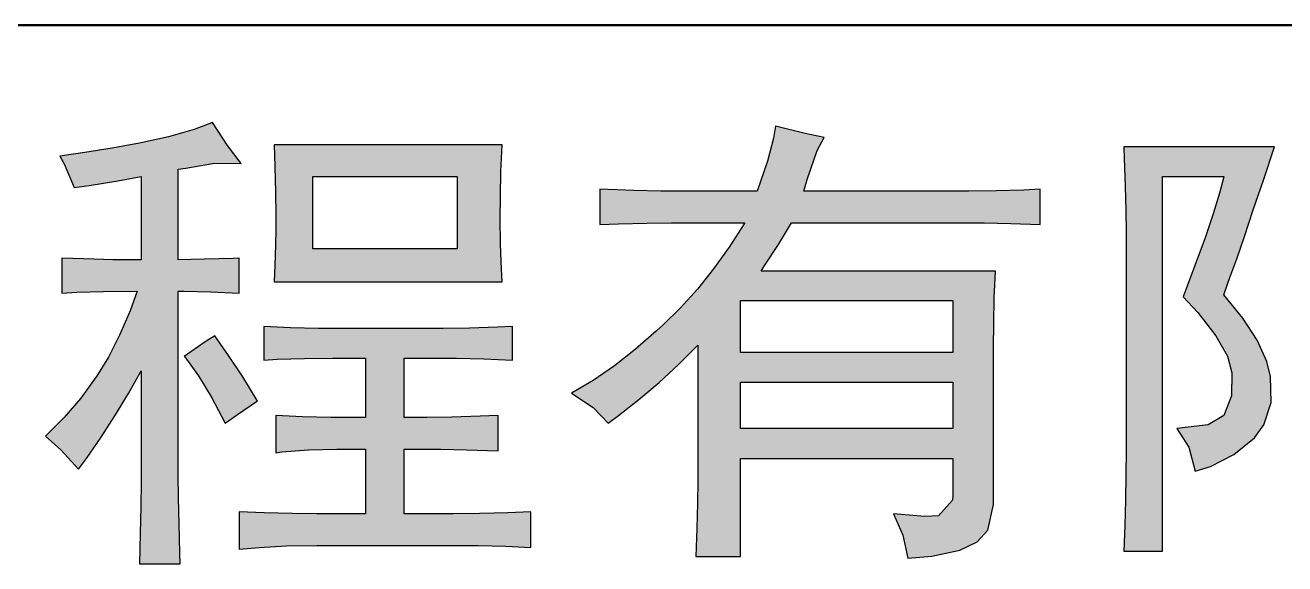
# Model space of a CAD drawing. Extents: x 0 to 420, y 0 to 297.
# Drawn here: x 374.8 to 389.76, y 40.6 to 47 of the extents above; entities that cross this region are included whole.
import ezdxf

# ---------------------------------------------------------------- set-up
doc = ezdxf.new("R2010")
doc.units = 0

msp = doc.modelspace()

# ---------------------------------------------------------------- linework, layer by layer
at = {"color": 7, "lineweight": 50}
msp.add_line((415, 47), (235, 47), dxfattribs=at)
at = {"color": 154, "lineweight": 25, "ltscale": 0.005798}
msp.add_line((377.026, 45.843), (376.808, 45.762), dxfattribs=at)
at = {"color": 154, "lineweight": 25, "ltscale": 0.008123}
msp.add_line((377.203, 45.571), (377.026, 45.843), dxfattribs=at)
at = {"color": 154, "lineweight": 25, "ltscale": 0.003543}
msp.add_line((383.711, 45.799), (383.689, 45.659), dxfattribs=at)
at = {"color": 154, "lineweight": 25, "ltscale": 0.009091}
msp.add_line((384.065, 45.714), (383.711, 45.799), dxfattribs=at)
at = {"color": 154, "lineweight": 25, "ltscale": 0.00885}
msp.add_line((376.503, 45.674), (376.156, 45.6), dxfattribs=at)
at = {"color": 154, "lineweight": 25, "ltscale": 0.007957}
msp.add_line((376.808, 45.762), (376.503, 45.674), dxfattribs=at)
at = {"color": 154, "lineweight": 25, "ltscale": 0.007148}
msp.add_line((383.689, 45.659), (383.616, 45.383), dxfattribs=at)
at = {"color": 154, "lineweight": 25, "ltscale": 0.005833}
msp.add_line((384.293, 45.666), (384.065, 45.714), dxfattribs=at)
at = {"color": 154, "lineweight": 25, "ltscale": 0.00441}
msp.add_line((384.209, 45.512), (384.293, 45.666), dxfattribs=at)
at = {"color": 154, "lineweight": 25, "ltscale": 0.008206}
msp.add_line((375.832, 45.538), (375.508, 45.486), dxfattribs=at)
at = {"color": 154, "lineweight": 25, "ltscale": 0.008254}
msp.add_line((376.156, 45.6), (375.832, 45.538), dxfattribs=at)
at = {"color": 154, "lineweight": 25, "ltscale": 0.006704}
msp.add_line((377.365, 45.357), (377.203, 45.571), dxfattribs=at)
at = {"color": 154, "lineweight": 25, "ltscale": 0.067778}
for p, q in [((380.466, 45.578), (377.755, 45.578)), ((377.755, 43.95), (380.466, 43.95))]:
    msp.add_line(p, q, dxfattribs=at)
at = {"color": 154, "lineweight": 25, "ltscale": 0.006452}
msp.add_line((377.755, 45.578), (377.766, 45.32), dxfattribs=at)
at = {"color": 154, "lineweight": 25, "ltscale": 0.007928}
for p, q in [((380.451, 45.261), (380.466, 45.578)), ((378.094, 42.348), (377.777, 42.362))]:
    msp.add_line(p, q, dxfattribs=at)
at = {"color": 154, "lineweight": 25, "ltscale": 0.009144}
msp.add_line((384.091, 45.166), (384.209, 45.512), dxfattribs=at)
at = {"color": 154, "lineweight": 25, "ltscale": 0.044756}
msp.add_line((389.642, 45.556), (387.852, 45.556), dxfattribs=at)
at = {"color": 154, "lineweight": 25, "ltscale": 0.003501}
msp.add_line((387.852, 45.556), (387.855, 45.416), dxfattribs=at)
at = {"color": 154, "lineweight": 25, "ltscale": 0.010484}
msp.add_line((389.509, 45.158), (389.642, 45.556), dxfattribs=at)
at = {"color": 154, "lineweight": 25, "ltscale": 0.007528}
msp.add_line((375.508, 45.486), (375.21, 45.445), dxfattribs=at)
at = {"color": 154, "lineweight": 25, "ltscale": 0.002639}
msp.add_line((375.21, 45.445), (375.261, 45.353), dxfattribs=at)
at = {"color": 154, "lineweight": 25, "ltscale": 0.007594}
msp.add_line((375.261, 45.353), (375.379, 45.073), dxfattribs=at)
at = {"color": 154, "lineweight": 25, "ltscale": 0.008039}
msp.add_line((376.709, 45.302), (377.026, 45.357), dxfattribs=at)
at = {"color": 154, "lineweight": 25, "ltscale": 0.000379841}
msp.add_line((377.026, 45.357), (377.04, 45.361), dxfattribs=at)
at = {"color": 154, "lineweight": 25, "ltscale": 0.008104}
for p, q in [((377.04, 45.361), (377.365, 45.357)), ((386.334, 45.033), (386.01, 45.029))]:
    msp.add_line(p, q, dxfattribs=at)
at = {"color": 154, "lineweight": 25, "ltscale": 0.009348}
for p, q in [((383.616, 45.383), (383.494, 45.029)), ((389.388, 44.805), (389.509, 45.158))]:
    msp.add_line(p, q, dxfattribs=at)
at = {"color": 154, "lineweight": 25, "ltscale": 0.008201}
msp.add_line((387.855, 45.416), (387.867, 45.088), dxfattribs=at)
at = {"color": 154, "lineweight": 25, "ltscale": 0.007116}
msp.add_line((375.899, 45.151), (376.178, 45.202), dxfattribs=at)
at = {"color": 154, "lineweight": 25, "ltscale": 0.024772}
msp.add_line((376.178, 45.202), (376.178, 44.211), dxfattribs=at)
at = {"color": 154, "lineweight": 25, "ltscale": 0.002319}
msp.add_line((376.617, 45.291), (376.709, 45.302), dxfattribs=at)
at = {"color": 154, "lineweight": 25, "ltscale": 0.026982}
msp.add_line((376.617, 44.211), (376.617, 45.291), dxfattribs=at)
at = {"color": 154, "lineweight": 25, "ltscale": 0.007554}
for p, q in [((377.766, 45.32), (377.773, 45.018)), ((386.305, 43.456), (386.312, 43.758))]:
    msp.add_line(p, q, dxfattribs=at)
at = {"color": 154, "lineweight": 25, "ltscale": 0.021457}
for p, q in [((378.216, 44.344), (378.216, 45.202)), ((379.932, 45.202), (379.932, 44.344))]:
    msp.add_line(p, q, dxfattribs=at)
at = {"color": 154, "lineweight": 25, "ltscale": 0.042914}
for p, q in [((378.216, 45.202), (379.932, 45.202)), ((379.932, 44.344), (378.216, 44.344))]:
    msp.add_line(p, q, dxfattribs=at)
at = {"color": 154, "lineweight": 25, "ltscale": 0.007462}
for p, q in [((380.444, 44.963), (380.451, 45.261)), ((377.777, 44.554), (377.77, 44.256)), ((382.787, 41.32), (382.78, 41.021)), ((387.87, 41.357), (387.863, 41.058))]:
    msp.add_line(p, q, dxfattribs=at)
at = {"color": 154, "lineweight": 25, "ltscale": 0.111245}
msp.add_line((388.312, 40.753), (388.312, 45.202), dxfattribs=at)
at = {"color": 154, "lineweight": 25, "ltscale": 0.018141}
msp.add_line((388.312, 45.202), (389.038, 45.202), dxfattribs=at)
at = {"color": 154, "lineweight": 25, "ltscale": 0.005048}
msp.add_line((389.038, 45.199), (388.986, 45.003), dxfattribs=at)
at = {"color": 154, "lineweight": 25, "ltscale": 9.20296e-05}
msp.add_line((389.038, 45.202), (389.038, 45.199), dxfattribs=at)
at = {"color": 154, "lineweight": 25, "ltscale": 0.004546}
msp.add_line((375.379, 45.073), (375.56, 45.096), dxfattribs=at)
at = {"color": 154, "lineweight": 25, "ltscale": 0.008584}
msp.add_line((375.56, 45.096), (375.899, 45.151), dxfattribs=at)
at = {"color": 154, "lineweight": 25, "ltscale": 0.010498}
for p, q in [((381.627, 45.051), (381.627, 44.631)), ((386.857, 44.631), (386.857, 45.051)), ((380.418, 41.942), (380.418, 42.362)), ((380.805, 40.797), (380.805, 41.217))]:
    msp.add_line(p, q, dxfattribs=at)
at = {"color": 154, "lineweight": 25, "ltscale": 0.010044}
msp.add_line((382.028, 45.037), (381.627, 45.051), dxfattribs=at)
at = {"color": 154, "lineweight": 25, "ltscale": 0.003555}
msp.add_line((384.05, 45.029), (384.091, 45.166), dxfattribs=at)
at = {"color": 154, "lineweight": 25, "ltscale": 0.004888}
msp.add_line((386.857, 45.051), (386.662, 45.04), dxfattribs=at)
at = {"color": 154, "lineweight": 25, "ltscale": 0.007277}
msp.add_line((387.867, 45.088), (387.874, 44.797), dxfattribs=at)
at = {"color": 154, "lineweight": 25, "ltscale": 0.006907}
msp.add_line((377.773, 45.018), (377.777, 44.742), dxfattribs=at)
at = {"color": 154, "lineweight": 25, "ltscale": 0.006631}
msp.add_line((380.44, 44.698), (380.444, 44.963), dxfattribs=at)
at = {"color": 154, "lineweight": 25, "ltscale": 0.008106}
for p, q in [((382.352, 45.029), (382.028, 45.037)), ((377.792, 43.033), (378.116, 43.04)), ((379.925, 43.044), (380.249, 43.036)), ((376.171, 41.287), (376.164, 40.963))]:
    msp.add_line(p, q, dxfattribs=at)
at = {"color": 154, "lineweight": 25, "ltscale": 0.005526}
msp.add_line((382.573, 45.029), (382.352, 45.029), dxfattribs=at)
at = {"color": 154, "lineweight": 25, "ltscale": 0.023022}
msp.add_line((383.494, 45.029), (382.573, 45.029), dxfattribs=at)
at = {"color": 154, "lineweight": 25, "ltscale": 0.048992}
msp.add_line((386.01, 45.029), (384.05, 45.029), dxfattribs=at)
at = {"color": 154, "lineweight": 25, "ltscale": 0.008198}
msp.add_line((386.662, 45.04), (386.334, 45.033), dxfattribs=at)
at = {"color": 154, "lineweight": 25, "ltscale": 0.006351}
msp.add_line((388.986, 45.003), (388.913, 44.76), dxfattribs=at)
at = {"color": 154, "lineweight": 25, "ltscale": 0.006355}
msp.add_line((387.874, 44.797), (387.878, 44.543), dxfattribs=at)
at = {"color": 154, "lineweight": 25, "ltscale": 0.007572}
msp.add_line((388.913, 44.76), (388.817, 44.473), dxfattribs=at)
at = {"color": 154, "lineweight": 25, "ltscale": 0.008241}
msp.add_line((389.285, 44.491), (389.388, 44.805), dxfattribs=at)
at = {"color": 154, "lineweight": 25, "ltscale": 0.004697}
msp.add_line((377.777, 44.742), (377.777, 44.554), dxfattribs=at)
at = {"color": 154, "lineweight": 25, "ltscale": 0.00746}
for p, q in [((380.444, 44.399), (380.44, 44.698)), ((379.869, 42.344), (379.571, 42.34)), ((387.874, 41.655), (387.87, 41.357))]:
    msp.add_line(p, q, dxfattribs=at)
at = {"color": 154, "lineweight": 25, "ltscale": 0.005528}
msp.add_line((381.627, 44.631), (381.848, 44.639), dxfattribs=at)
at = {"color": 154, "lineweight": 25, "ltscale": 0.008477}
for p, q in [((381.848, 44.639), (382.186, 44.65)), ((377.269, 44.23), (376.93, 44.219))]:
    msp.add_line(p, q, dxfattribs=at)
at = {"color": 154, "lineweight": 25, "ltscale": 0.007275}
msp.add_line((382.186, 44.65), (382.477, 44.654), dxfattribs=at)
at = {"color": 154, "lineweight": 25, "ltscale": 0.021733}
msp.add_line((382.477, 44.654), (383.347, 44.654), dxfattribs=at)
at = {"color": 154, "lineweight": 25, "ltscale": 0.0082}
msp.add_line((383.339, 44.639), (383.163, 44.362), dxfattribs=at)
at = {"color": 154, "lineweight": 25, "ltscale": 0.000411654}
msp.add_line((383.347, 44.654), (383.339, 44.639), dxfattribs=at)
at = {"color": 154, "lineweight": 25, "ltscale": 0.007518}
msp.add_line((383.748, 44.396), (383.903, 44.654), dxfattribs=at)
at = {"color": 154, "lineweight": 25, "ltscale": 0.054517}
msp.add_line((383.903, 44.654), (386.084, 44.654), dxfattribs=at)
at = {"color": 154, "lineweight": 25, "ltscale": 0.00267}
for p, q in [((386.084, 44.654), (386.191, 44.654)), ((382.378, 43.442), (382.301, 43.368))]:
    msp.add_line(p, q, dxfattribs=at)
at = {"color": 154, "lineweight": 25, "ltscale": 0.007922}
for p, q in [((386.191, 44.654), (386.507, 44.646)), ((383.163, 44.362), (382.978, 44.105))]:
    msp.add_line(p, q, dxfattribs=at)
at = {"color": 154, "lineweight": 25, "ltscale": 0.008756}
msp.add_line((386.507, 44.646), (386.857, 44.631), dxfattribs=at)
at = {"color": 154, "lineweight": 25, "ltscale": 0.064463}
msp.add_line((387.878, 44.543), (387.878, 41.964), dxfattribs=at)
at = {"color": 154, "lineweight": 25, "ltscale": 0.008741}
msp.add_line((388.817, 44.473), (388.695, 44.145), dxfattribs=at)
at = {"color": 154, "lineweight": 25, "ltscale": 0.007019}
msp.add_line((389.193, 44.226), (389.285, 44.491), dxfattribs=at)
at = {"color": 154, "lineweight": 25, "ltscale": 0.007468}
msp.add_line((380.459, 44.101), (380.444, 44.399), dxfattribs=at)
at = {"color": 154, "lineweight": 25, "ltscale": 0.007713}
for p, q in [((383.579, 44.138), (383.748, 44.396)), ((381.288, 42.628), (381.546, 42.458))]:
    msp.add_line(p, q, dxfattribs=at)
at = {"color": 154, "lineweight": 25, "ltscale": 0.010406}
for p, q in [((375.236, 44.234), (375.236, 43.817)), ((377.343, 43.817), (377.343, 44.234))]:
    msp.add_line(p, q, dxfattribs=at)
at = {"color": 154, "lineweight": 25, "ltscale": 0.009584}
msp.add_line((375.619, 44.219), (375.236, 44.234), dxfattribs=at)
at = {"color": 154, "lineweight": 25, "ltscale": 0.005529}
msp.add_line((375.84, 44.211), (375.619, 44.219), dxfattribs=at)
at = {"color": 154, "lineweight": 25, "ltscale": 0.008472}
for p, q in [((376.178, 44.211), (375.84, 44.211)), ((378.116, 43.04), (378.455, 43.044)), ((378.842, 42.34), (378.503, 42.34)), ((378.503, 41.964), (378.842, 41.964)), ((379.302, 41.964), (379.641, 41.964))]:
    msp.add_line(p, q, dxfattribs=at)
at = {"color": 154, "lineweight": 25, "ltscale": 0.00783}
for p, q in [((376.93, 44.219), (376.617, 44.211)), ((376.628, 41.073), (376.621, 41.386))]:
    msp.add_line(p, q, dxfattribs=at)
at = {"color": 154, "lineweight": 25, "ltscale": 0.001844}
msp.add_line((377.343, 44.234), (377.269, 44.23), dxfattribs=at)
at = {"color": 154, "lineweight": 25, "ltscale": 0.007652}
msp.add_line((377.77, 44.256), (377.755, 43.95), dxfattribs=at)
at = {"color": 154, "lineweight": 25, "ltscale": 0.005972}
msp.add_line((389.112, 44.002), (389.193, 44.226), dxfattribs=at)
at = {"color": 154, "lineweight": 25, "ltscale": 0.00378}
msp.add_line((380.466, 43.95), (380.459, 44.101), dxfattribs=at)
at = {"color": 154, "lineweight": 25, "ltscale": 0.007666}
msp.add_line((382.978, 44.105), (382.787, 43.865), dxfattribs=at)
at = {"color": 154, "lineweight": 25, "ltscale": 0.001738}
msp.add_line((383.542, 44.079), (383.579, 44.138), dxfattribs=at)
at = {"color": 154, "lineweight": 25, "ltscale": 0.06962}
msp.add_line((386.327, 44.079), (383.542, 44.079), dxfattribs=at)
at = {"color": 154, "lineweight": 25, "ltscale": 0.00802}
msp.add_line((386.312, 43.758), (386.327, 44.079), dxfattribs=at)
at = {"color": 154, "lineweight": 25, "ltscale": 0.009938}
msp.add_line((388.695, 44.145), (388.555, 43.773), dxfattribs=at)
at = {"color": 154, "lineweight": 25, "ltscale": 0.004776}
msp.add_line((389.049, 43.821), (389.112, 44.002), dxfattribs=at)
at = {"color": 154, "lineweight": 25, "ltscale": 0.007495}
msp.add_line((382.787, 43.865), (382.584, 43.644), dxfattribs=at)
at = {"color": 154, "lineweight": 25, "ltscale": 0.004429}
msp.add_line((375.236, 43.817), (375.412, 43.828), dxfattribs=at)
at = {"color": 154, "lineweight": 25, "ltscale": 0.007921}
for p, q in [((375.412, 43.828), (375.729, 43.836)), ((380.079, 43.401), (379.763, 43.397))]:
    msp.add_line(p, q, dxfattribs=at)
at = {"color": 154, "lineweight": 25, "ltscale": 0.010038}
msp.add_line((375.729, 43.836), (376.131, 43.839), dxfattribs=at)
at = {"color": 154, "lineweight": 25, "ltscale": 0.006176}
msp.add_line((376.131, 43.839), (376.046, 43.607), dxfattribs=at)
at = {"color": 154, "lineweight": 25, "ltscale": 0.001658}
msp.add_line((376.617, 43.839), (376.683, 43.839), dxfattribs=at)
at = {"color": 154, "lineweight": 25, "ltscale": 0.048531}
msp.add_line((376.617, 41.898), (376.617, 43.839), dxfattribs=at)
at = {"color": 154, "lineweight": 25, "ltscale": 0.008014}
msp.add_line((376.683, 43.839), (377.004, 43.832), dxfattribs=at)
at = {"color": 154, "lineweight": 25, "ltscale": 0.00848}
for p, q in [((377.004, 43.832), (377.343, 43.817)), ((380.249, 43.036), (380.588, 43.022))]:
    msp.add_line(p, q, dxfattribs=at)
at = {"color": 154, "lineweight": 25, "ltscale": 0.015471}
for p, q in [((383.299, 43.11), (383.299, 43.729)), ((385.818, 43.729), (385.818, 43.11))]:
    msp.add_line(p, q, dxfattribs=at)
at = {"color": 154, "lineweight": 25, "ltscale": 0.06299}
for p, q in [((383.299, 43.729), (385.818, 43.729)), ((385.818, 43.11), (383.299, 43.11)), ((383.299, 42.76), (385.818, 42.76)), ((385.818, 42.208), (383.299, 42.208)), ((383.299, 41.854), (385.818, 41.854))]:
    msp.add_line(p, q, dxfattribs=at)
at = {"color": 154, "lineweight": 25, "ltscale": 0.006387}
msp.add_line((388.555, 43.773), (388.729, 43.585), dxfattribs=at)
at = {"color": 154, "lineweight": 25, "ltscale": 0.000701265}
msp.add_line((389.038, 43.795), (389.049, 43.821), dxfattribs=at)
at = {"color": 154, "lineweight": 25, "ltscale": 0.008961}
msp.add_line((389.266, 43.519), (389.038, 43.795), dxfattribs=at)
at = {"color": 154, "lineweight": 25, "ltscale": 0.00792}
for p, q in [((376.046, 43.607), (375.921, 43.316)), ((380.201, 41.198), (379.884, 41.195))]:
    msp.add_line(p, q, dxfattribs=at)
at = {"color": 154, "lineweight": 25, "ltscale": 0.007229}
msp.add_line((382.584, 43.644), (382.378, 43.442), dxfattribs=at)
at = {"color": 154, "lineweight": 25, "ltscale": 0.008788}
msp.add_line((388.729, 43.585), (388.946, 43.309), dxfattribs=at)
at = {"color": 154, "lineweight": 25, "ltscale": 0.009946}
for p, q in [((377.634, 43.419), (377.634, 43.022)), ((380.588, 43.022), (380.588, 43.419))]:
    msp.add_line(p, q, dxfattribs=at)
at = {"color": 154, "lineweight": 25, "ltscale": 0.007929}
msp.add_line((377.95, 43.405), (377.634, 43.419), dxfattribs=at)
at = {"color": 154, "lineweight": 25, "ltscale": 0.00829}
for p, q in [((378.282, 43.397), (377.95, 43.405)), ((380.179, 40.819), (380.51, 40.812))]:
    msp.add_line(p, q, dxfattribs=at)
at = {"color": 154, "lineweight": 25, "ltscale": 0.004328}
msp.add_line((378.455, 43.397), (378.282, 43.397), dxfattribs=at)
at = {"color": 154, "lineweight": 25, "ltscale": 0.032692}
msp.add_line((379.763, 43.397), (378.455, 43.397), dxfattribs=at)
at = {"color": 154, "lineweight": 25, "ltscale": 0.008292}
msp.add_line((380.411, 43.412), (380.079, 43.401), dxfattribs=at)
at = {"color": 154, "lineweight": 25, "ltscale": 0.004424}
msp.add_line((380.588, 43.419), (380.411, 43.412), dxfattribs=at)
at = {"color": 154, "lineweight": 25, "ltscale": 0.007}
msp.add_line((386.301, 43.176), (386.305, 43.456), dxfattribs=at)
at = {"color": 154, "lineweight": 25, "ltscale": 0.007791}
msp.add_line((389.436, 43.257), (389.266, 43.519), dxfattribs=at)
at = {"color": 154, "lineweight": 25, "ltscale": 0.007331}
msp.add_line((375.921, 43.316), (375.788, 43.055), dxfattribs=at)
at = {"color": 154, "lineweight": 25, "ltscale": 0.003348}
msp.add_line((377.052, 43.309), (376.937, 43.239), dxfattribs=at)
at = {"color": 154, "lineweight": 25, "ltscale": 0.007077}
msp.add_line((377.214, 43.077), (377.052, 43.309), dxfattribs=at)
at = {"color": 154, "lineweight": 25, "ltscale": 0.008291}
for p, q in [((382.301, 43.368), (382.05, 43.151)), ((377.969, 41.198), (377.637, 41.206)), ((380.533, 41.206), (380.201, 41.198))]:
    msp.add_line(p, q, dxfattribs=at)
at = {"color": 154, "lineweight": 25, "ltscale": 0.006888}
msp.add_line((388.946, 43.309), (389.082, 43.07), dxfattribs=at)
at = {"color": 154, "lineweight": 25, "ltscale": 0.006966}
msp.add_line((389.55, 43.003), (389.436, 43.257), dxfattribs=at)
at = {"color": 154, "lineweight": 25, "ltscale": 0.007612}
for p, q in [((376.937, 43.239), (376.687, 43.066)), ((375.527, 41.854), (375.7, 42.104))]:
    msp.add_line(p, q, dxfattribs=at)
at = {"color": 154, "lineweight": 25, "ltscale": 0.00794}
msp.add_line((382.05, 43.151), (381.8, 42.955), dxfattribs=at)
at = {"color": 154, "lineweight": 25, "ltscale": 0.008074}
msp.add_line((382.562, 42.97), (382.791, 43.198), dxfattribs=at)
at = {"color": 154, "lineweight": 25, "ltscale": 0.039046}
msp.add_line((382.791, 43.198), (382.791, 41.637), dxfattribs=at)
at = {"color": 154, "lineweight": 25, "ltscale": 0.00221}
msp.add_line((386.301, 43.088), (386.301, 43.176), dxfattribs=at)
at = {"color": 154, "lineweight": 25, "ltscale": 0.006697}
msp.add_line((375.788, 43.055), (375.648, 42.826), dxfattribs=at)
at = {"color": 154, "lineweight": 25, "ltscale": 0.000260299}
msp.add_line((376.687, 43.066), (376.694, 43.059), dxfattribs=at)
at = {"color": 154, "lineweight": 25, "ltscale": 0.006926}
msp.add_line((376.694, 43.059), (376.856, 42.834), dxfattribs=at)
at = {"color": 154, "lineweight": 25, "ltscale": 0.007637}
msp.add_line((377.383, 42.823), (377.214, 43.077), dxfattribs=at)
at = {"color": 154, "lineweight": 25, "ltscale": 0.00397}
msp.add_line((377.634, 43.022), (377.792, 43.033), dxfattribs=at)
at = {"color": 154, "lineweight": 25, "ltscale": 0.009669}
msp.add_line((378.455, 43.044), (378.842, 43.044), dxfattribs=at)
at = {"color": 154, "lineweight": 25, "ltscale": 0.017589}
for p, q in [((378.842, 43.044), (378.842, 42.34)), ((379.302, 42.34), (379.302, 43.044))]:
    msp.add_line(p, q, dxfattribs=at)
at = {"color": 154, "lineweight": 25, "ltscale": 0.011511}
for p, q in [((379.302, 43.044), (379.763, 43.044)), ((387.852, 40.753), (388.312, 40.753))]:
    msp.add_line(p, q, dxfattribs=at)
at = {"color": 154, "lineweight": 25, "ltscale": 0.004052}
msp.add_line((379.763, 43.044), (379.925, 43.044), dxfattribs=at)
at = {"color": 154, "lineweight": 25, "ltscale": 0.007741}
msp.add_line((381.8, 42.955), (381.546, 42.779), dxfattribs=at)
at = {"color": 154, "lineweight": 25, "ltscale": 0.007886}
msp.add_line((382.33, 42.756), (382.562, 42.97), dxfattribs=at)
at = {"color": 154, "lineweight": 25, "ltscale": 0.044571}
msp.add_line((386.301, 41.305), (386.301, 43.088), dxfattribs=at)
at = {"color": 154, "lineweight": 25, "ltscale": 0.005137}
msp.add_line((389.082, 43.07), (389.134, 42.871), dxfattribs=at)
at = {"color": 154, "lineweight": 25, "ltscale": 0.004557}
msp.add_line((389.594, 42.826), (389.55, 43.003), dxfattribs=at)
at = {"color": 154, "lineweight": 25, "ltscale": 0.007847}
msp.add_line((375.644, 42.823), (375.46, 42.569), dxfattribs=at)
at = {"color": 154, "lineweight": 25, "ltscale": 0.000130352}
msp.add_line((375.648, 42.826), (375.644, 42.823), dxfattribs=at)
at = {"color": 154, "lineweight": 25, "ltscale": 0.00771}
msp.add_line((376.027, 42.624), (376.178, 42.893), dxfattribs=at)
at = {"color": 154, "lineweight": 25, "ltscale": 0.025417}
msp.add_line((376.178, 42.893), (376.178, 41.876), dxfattribs=at)
at = {"color": 154, "lineweight": 25, "ltscale": 0.007644}
msp.add_line((376.856, 42.834), (377.015, 42.572), dxfattribs=at)
at = {"color": 154, "lineweight": 25, "ltscale": 0.008229}
msp.add_line((377.556, 42.543), (377.383, 42.823), dxfattribs=at)
at = {"color": 154, "lineweight": 25, "ltscale": 0.006815}
for p, q in [((389.134, 42.871), (389.13, 42.598)), ((376.621, 41.386), (376.617, 41.659)), ((382.791, 41.592), (382.787, 41.32))]:
    msp.add_line(p, q, dxfattribs=at)
at = {"color": 154, "lineweight": 25, "ltscale": 0.007738}
msp.add_line((389.602, 42.517), (389.594, 42.826), dxfattribs=at)
at = {"color": 154, "lineweight": 25, "ltscale": 0.00747}
msp.add_line((381.546, 42.779), (381.288, 42.628), dxfattribs=at)
at = {"color": 154, "lineweight": 25, "ltscale": 0.007841}
msp.add_line((382.091, 42.554), (382.33, 42.756), dxfattribs=at)
at = {"color": 154, "lineweight": 25, "ltscale": 0.013813}
for p, q in [((383.299, 42.208), (383.299, 42.76)), ((385.818, 42.76), (385.818, 42.208))]:
    msp.add_line(p, q, dxfattribs=at)
at = {"color": 154, "lineweight": 25, "ltscale": 0.007702}
msp.add_line((375.46, 42.569), (375.258, 42.337), dxfattribs=at)
at = {"color": 154, "lineweight": 25, "ltscale": 0.007771}
msp.add_line((375.865, 42.359), (376.027, 42.624), dxfattribs=at)
at = {"color": 154, "lineweight": 25, "ltscale": 0.008445}
msp.add_line((377.015, 42.572), (377.173, 42.274), dxfattribs=at)
at = {"color": 154, "lineweight": 25, "ltscale": 0.007228}
msp.add_line((377.32, 42.377), (377.56, 42.539), dxfattribs=at)
at = {"color": 154, "lineweight": 25, "ltscale": 0.00012988}
msp.add_line((377.56, 42.539), (377.556, 42.543), dxfattribs=at)
at = {"color": 154, "lineweight": 25, "ltscale": 0.007737}
msp.add_line((381.848, 42.362), (382.091, 42.554), dxfattribs=at)
at = {"color": 154, "lineweight": 25, "ltscale": 0.006328}
msp.add_line((389.13, 42.598), (389.038, 42.362), dxfattribs=at)
at = {"color": 154, "lineweight": 25, "ltscale": 0.006989}
msp.add_line((389.513, 42.252), (389.602, 42.517), dxfattribs=at)
at = {"color": 154, "lineweight": 25, "ltscale": 0.007586}
msp.add_line((375.7, 42.104), (375.865, 42.359), dxfattribs=at)
at = {"color": 154, "lineweight": 25, "ltscale": 0.004497}
msp.add_line((377.173, 42.274), (377.32, 42.377), dxfattribs=at)
at = {"color": 154, "lineweight": 25, "ltscale": 0.011051}
for p, q in [((377.777, 42.362), (377.777, 41.92)), ((377.343, 41.217), (377.343, 40.775))]:
    msp.add_line(p, q, dxfattribs=at)
at = {"color": 154, "lineweight": 25, "ltscale": 0.008385}
msp.add_line((380.205, 42.355), (379.869, 42.344), dxfattribs=at)
at = {"color": 154, "lineweight": 25, "ltscale": 0.005345}
msp.add_line((380.418, 42.362), (380.205, 42.355), dxfattribs=at)
at = {"color": 154, "lineweight": 25, "ltscale": 0.006447}
msp.add_line((381.546, 42.458), (381.726, 42.274), dxfattribs=at)
at = {"color": 154, "lineweight": 25, "ltscale": 0.003758}
msp.add_line((381.726, 42.274), (381.848, 42.362), dxfattribs=at)
at = {"color": 154, "lineweight": 25, "ltscale": 0.00537}
msp.add_line((389.038, 42.362), (388.854, 42.252), dxfattribs=at)
at = {"color": 154, "lineweight": 25, "ltscale": 0.007684}
msp.add_line((375.258, 42.337), (375.04, 42.119), dxfattribs=at)
at = {"color": 154, "lineweight": 25, "ltscale": 0.008383}
msp.add_line((378.429, 42.34), (378.094, 42.348), dxfattribs=at)
at = {"color": 154, "lineweight": 25, "ltscale": 0.001842}
msp.add_line((378.503, 42.34), (378.429, 42.34), dxfattribs=at)
at = {"color": 154, "lineweight": 25, "ltscale": 0.006723}
msp.add_line((379.571, 42.34), (379.302, 42.34), dxfattribs=at)
at = {"color": 154, "lineweight": 25, "ltscale": 0.009366}
msp.add_line((388.854, 42.252), (388.482, 42.208), dxfattribs=at)
at = {"color": 154, "lineweight": 25, "ltscale": 0.00659}
msp.add_line((388.482, 42.208), (388.625, 41.987), dxfattribs=at)
at = {"color": 154, "lineweight": 25, "ltscale": 0.004753}
msp.add_line((389.403, 42.097), (389.513, 42.252), dxfattribs=at)
at = {"color": 154, "lineweight": 25, "ltscale": 0.006133}
msp.add_line((375.04, 42.119), (375.224, 41.957), dxfattribs=at)
at = {"color": 154, "lineweight": 25, "ltscale": 0.007795}
msp.add_line((389.16, 41.902), (389.403, 42.097), dxfattribs=at)
at = {"color": 154, "lineweight": 25, "ltscale": 0.007762}
msp.add_line((375.224, 41.957), (375.431, 41.725), dxfattribs=at)
at = {"color": 154, "lineweight": 25, "ltscale": 0.001771}
msp.add_line((377.777, 41.92), (377.847, 41.931), dxfattribs=at)
at = {"color": 154, "lineweight": 25, "ltscale": 0.007946}
msp.add_line((377.847, 41.931), (378.164, 41.957), dxfattribs=at)
at = {"color": 154, "lineweight": 25, "ltscale": 0.008474}
msp.add_line((378.164, 41.957), (378.503, 41.964), dxfattribs=at)
at = {"color": 154, "lineweight": 25, "ltscale": 0.019247}
for p, q in [((378.842, 41.964), (378.842, 41.195)), ((379.302, 41.195), (379.302, 41.964))]:
    msp.add_line(p, q, dxfattribs=at)
at = {"color": 154, "lineweight": 25, "ltscale": 0.002394}
msp.add_line((379.641, 41.964), (379.737, 41.964), dxfattribs=at)
at = {"color": 154, "lineweight": 25, "ltscale": 0.007646}
msp.add_line((379.737, 41.964), (380.043, 41.957), dxfattribs=at)
at = {"color": 154, "lineweight": 25, "ltscale": 0.009401}
msp.add_line((380.043, 41.957), (380.418, 41.942), dxfattribs=at)
at = {"color": 154, "lineweight": 25, "ltscale": 0.007368}
for p, q in [((387.878, 41.95), (387.874, 41.655)), ((378.263, 41.195), (377.969, 41.198))]:
    msp.add_line(p, q, dxfattribs=at)
at = {"color": 154, "lineweight": 25, "ltscale": 0.000368309}
msp.add_line((387.878, 41.964), (387.878, 41.95), dxfattribs=at)
at = {"color": 154, "lineweight": 25, "ltscale": 0.007326}
msp.add_line((388.625, 41.987), (388.699, 41.703), dxfattribs=at)
at = {"color": 154, "lineweight": 25, "ltscale": 0.007867}
msp.add_line((388.88, 41.758), (389.16, 41.902), dxfattribs=at)
at = {"color": 154, "lineweight": 25, "ltscale": 0.004015}
msp.add_line((375.431, 41.725), (375.527, 41.854), dxfattribs=at)
at = {"color": 154, "lineweight": 25, "ltscale": 0.001473}
msp.add_line((376.178, 41.876), (376.178, 41.817), dxfattribs=at)
at = {"color": 154, "lineweight": 25, "ltscale": 0.00617}
msp.add_line((376.178, 41.817), (376.178, 41.57), dxfattribs=at)
at = {"color": 154, "lineweight": 25, "ltscale": 0.005986}
msp.add_line((376.617, 41.659), (376.617, 41.898), dxfattribs=at)
at = {"color": 154, "lineweight": 25, "ltscale": 0.0291}
msp.add_line((383.299, 40.69), (383.299, 41.854), dxfattribs=at)
at = {"color": 154, "lineweight": 25, "ltscale": 0.010959}
msp.add_line((385.818, 41.854), (385.818, 41.416), dxfattribs=at)
at = {"color": 154, "lineweight": 25, "ltscale": 0.004719}
msp.add_line((388.699, 41.703), (388.88, 41.758), dxfattribs=at)
at = {"color": 154, "lineweight": 25, "ltscale": 0.001105}
msp.add_line((382.791, 41.637), (382.791, 41.592), dxfattribs=at)
at = {"color": 154, "lineweight": 25, "ltscale": 0.007093}
msp.add_line((376.178, 41.57), (376.171, 41.287), dxfattribs=at)
at = {"color": 154, "lineweight": 25, "ltscale": 0.006194}
msp.add_line((385.815, 41.357), (385.649, 41.173), dxfattribs=at)
at = {"color": 154, "lineweight": 25, "ltscale": 0.001476}
msp.add_line((385.818, 41.416), (385.815, 41.357), dxfattribs=at)
at = {"color": 154, "lineweight": 25, "ltscale": 0.007731}
msp.add_line((386.235, 41.003), (386.301, 41.305), dxfattribs=at)
at = {"color": 154, "lineweight": 25, "ltscale": 0.007372}
msp.add_line((377.637, 41.206), (377.343, 41.217), dxfattribs=at)
at = {"color": 154, "lineweight": 25, "ltscale": 0.014458}
msp.add_line((378.842, 41.195), (378.263, 41.195), dxfattribs=at)
at = {"color": 154, "lineweight": 25, "ltscale": 0.014551}
msp.add_line((379.884, 41.195), (379.302, 41.195), dxfattribs=at)
at = {"color": 154, "lineweight": 25, "ltscale": 0.00682}
msp.add_line((380.805, 41.217), (380.533, 41.206), dxfattribs=at)
at = {"color": 154, "lineweight": 25, "ltscale": 0.006929}
msp.add_line((385.115, 41.195), (385.225, 40.94), dxfattribs=at)
at = {"color": 154, "lineweight": 25, "ltscale": 0.009331}
msp.add_line((385.487, 41.165), (385.115, 41.195), dxfattribs=at)
at = {"color": 154, "lineweight": 25, "ltscale": 0.004056}
msp.add_line((385.649, 41.173), (385.487, 41.165), dxfattribs=at)
at = {"color": 154, "lineweight": 25, "ltscale": 0.008566}
msp.add_line((376.635, 40.73), (376.628, 41.073), dxfattribs=at)
at = {"color": 154, "lineweight": 25, "ltscale": 0.008296}
msp.add_line((382.78, 41.021), (382.765, 40.69), dxfattribs=at)
at = {"color": 154, "lineweight": 25, "ltscale": 0.004695}
msp.add_line((386.109, 40.863), (386.235, 41.003), dxfattribs=at)
at = {"color": 154, "lineweight": 25, "ltscale": 0.007648}
msp.add_line((387.863, 41.058), (387.852, 40.753), dxfattribs=at)
at = {"color": 154, "lineweight": 25, "ltscale": 0.009027}
msp.add_line((376.164, 40.963), (376.156, 40.602), dxfattribs=at)
at = {"color": 154, "lineweight": 25, "ltscale": 0.006972}
msp.add_line((385.225, 40.94), (385.284, 40.668), dxfattribs=at)
at = {"color": 154, "lineweight": 25, "ltscale": 0.005726}
msp.add_line((385.903, 40.764), (386.109, 40.863), dxfattribs=at)
at = {"color": 154, "lineweight": 25, "ltscale": 0.003224}
msp.add_line((376.639, 40.602), (376.635, 40.73), dxfattribs=at)
at = {"color": 154, "lineweight": 25, "ltscale": 0.00592}
msp.add_line((377.343, 40.775), (377.578, 40.797), dxfattribs=at)
at = {"color": 154, "lineweight": 25, "ltscale": 0.008117}
msp.add_line((377.578, 40.797), (377.902, 40.815), dxfattribs=at)
at = {"color": 154, "lineweight": 25, "ltscale": 0.009025}
msp.add_line((377.902, 40.815), (378.263, 40.819), dxfattribs=at)
at = {"color": 154, "lineweight": 25, "ltscale": 0.04052}
msp.add_line((378.263, 40.819), (379.884, 40.819), dxfattribs=at)
at = {"color": 154, "lineweight": 25, "ltscale": 0.007367}
msp.add_line((379.884, 40.819), (380.179, 40.819), dxfattribs=at)
at = {"color": 154, "lineweight": 25, "ltscale": 0.007377}
msp.add_line((380.51, 40.812), (380.805, 40.797), dxfattribs=at)
at = {"color": 154, "lineweight": 25, "ltscale": 0.00847}
msp.add_line((385.572, 40.694), (385.903, 40.764), dxfattribs=at)
at = {"color": 154, "lineweight": 25, "ltscale": 0.012064}
msp.add_line((376.156, 40.602), (376.639, 40.602), dxfattribs=at)
at = {"color": 154, "lineweight": 25, "ltscale": 0.013353}
msp.add_line((382.765, 40.69), (383.299, 40.69), dxfattribs=at)
at = {"color": 154, "lineweight": 25, "ltscale": 0.007212}
msp.add_line((385.284, 40.668), (385.572, 40.694), dxfattribs=at)
at = {"color": 154, "lineweight": 5}
for points in [[(376.808, 45.762), (377.026, 45.357), (377.026, 45.843), (377.04, 45.361)], [(377.026, 45.843), (377.04, 45.361), (377.203, 45.571), (377.365, 45.357)], [(383.616, 45.383), (383.748, 44.396), (383.689, 45.659), (383.711, 45.799)], [(384.065, 45.714), (383.711, 45.799), (383.903, 44.654), (383.748, 44.396)], [(376.503, 45.674), (376.156, 45.6), (376.635, 40.73), (376.178, 45.202)], [(376.503, 45.674), (376.617, 41.659), (376.808, 45.762), (376.617, 45.291)], [(376.503, 45.674), (376.635, 40.73), (376.617, 41.659), (376.621, 41.386)], [(376.617, 45.291), (376.709, 45.302), (376.808, 45.762), (377.026, 45.357)], [(384.065, 45.714), (383.903, 44.654), (384.091, 45.166), (384.05, 45.029)], [(384.065, 45.714), (384.091, 45.166), (384.293, 45.666), (384.209, 45.512)], [(375.508, 45.486), (375.56, 45.096), (375.832, 45.538), (375.899, 45.151)], [(375.832, 45.538), (375.899, 45.151), (376.156, 45.6), (376.178, 45.202)], [(377.766, 45.32), (380.466, 45.578), (377.755, 45.578)], [(378.216, 45.202), (380.466, 45.578), (377.773, 45.018), (377.766, 45.32)], [(379.932, 45.202), (380.466, 45.578), (378.216, 45.202)], [(379.932, 45.202), (380.444, 44.963), (380.466, 45.578), (380.451, 45.261)], [(389.642, 45.556), (387.852, 45.556), (387.867, 45.088), (387.855, 45.416)], [(389.642, 45.556), (387.867, 45.088), (389.038, 45.202), (388.312, 45.202)], [(389.642, 45.556), (389.038, 45.202), (389.112, 44.002), (389.049, 43.821)], [(389.642, 45.556), (389.112, 44.002), (389.509, 45.158), (389.388, 44.805)], [(375.261, 45.353), (375.508, 45.486), (375.21, 45.445)], [(375.261, 45.353), (375.379, 45.073), (375.508, 45.486), (375.56, 45.096)], [(383.494, 45.029), (383.542, 44.079), (383.616, 45.383)], [(383.542, 44.079), (383.579, 44.138), (383.616, 45.383), (383.748, 44.396)], [(376.639, 40.602), (376.635, 40.73), (376.178, 44.211), (376.178, 45.202)], [(376.617, 41.659), (376.617, 41.898), (376.617, 45.291), (376.617, 43.839)], [(376.617, 45.291), (376.617, 43.839), (376.617, 44.211), (376.683, 43.839)], [(378.216, 45.202), (377.773, 45.018), (377.777, 44.742)], [(378.216, 44.344), (378.216, 45.202), (377.777, 44.554), (377.777, 44.742)], [(379.932, 45.202), (379.932, 44.344), (380.444, 44.399), (380.466, 43.95)], [(379.932, 45.202), (380.444, 44.399), (380.444, 44.963), (380.44, 44.698)], [(388.312, 45.202), (387.867, 45.088), (387.878, 44.543), (387.874, 44.797)], [(388.312, 40.753), (388.312, 45.202), (387.878, 41.964), (387.878, 44.543)], [(388.986, 45.003), (389.038, 43.795), (389.038, 45.199), (389.049, 43.821)], [(389.038, 45.199), (389.049, 43.821), (389.038, 45.202)], [(381.627, 45.051), (381.848, 44.639), (382.028, 45.037), (382.186, 44.65)], [(381.848, 44.639), (381.627, 45.051), (381.627, 44.631)], [(386.662, 45.04), (386.857, 44.631), (386.857, 45.051)], [(382.028, 45.037), (382.186, 44.65), (382.352, 45.029), (382.477, 44.654)], [(382.352, 45.029), (382.477, 44.654), (382.573, 45.029), (383.347, 44.654)], [(382.573, 45.029), (383.347, 44.654), (383.494, 45.029), (383.542, 44.079)], [(386.084, 44.654), (384.05, 45.029), (383.903, 44.654)], [(386.084, 44.654), (386.334, 45.033), (384.05, 45.029), (386.01, 45.029)], [(386.084, 44.654), (386.191, 44.654), (386.334, 45.033), (386.507, 44.646)], [(386.334, 45.033), (386.507, 44.646), (386.662, 45.04), (386.857, 44.631)], [(388.913, 44.76), (388.946, 43.309), (388.986, 45.003), (389.038, 43.795)], [(388.817, 44.473), (388.946, 43.309), (388.913, 44.76)], [(389.388, 44.805), (389.112, 44.002), (389.285, 44.491), (389.193, 44.226)], [(383.163, 44.362), (383.299, 43.729), (383.339, 44.639)], [(383.542, 44.079), (383.347, 44.654), (383.299, 43.729), (383.339, 44.639)], [(378.216, 44.344), (377.777, 44.554), (380.466, 43.95), (377.77, 44.256)], [(388.817, 44.473), (388.695, 44.145), (388.946, 43.309), (388.729, 43.585)], [(378.216, 44.344), (380.466, 43.95), (379.932, 44.344)], [(380.444, 44.399), (380.466, 43.95), (380.459, 44.101)], [(383.299, 40.69), (383.163, 44.362), (382.791, 43.198), (382.978, 44.105)], [(383.163, 44.362), (383.299, 40.69), (383.299, 43.729), (383.299, 41.854)], [(375.236, 44.234), (375.412, 43.828), (375.619, 44.219), (375.729, 43.836)], [(375.412, 43.828), (375.236, 44.234), (375.236, 43.817)], [(375.619, 44.219), (375.729, 43.836), (375.84, 44.211), (376.131, 43.839)], [(375.84, 44.211), (376.131, 43.839), (376.178, 44.211)], [(376.178, 44.211), (376.131, 43.839), (376.178, 42.893), (376.046, 43.607)], [(376.639, 40.602), (376.178, 44.211), (376.178, 41.876), (376.178, 42.893)], [(376.617, 44.211), (376.683, 43.839), (376.93, 44.219), (377.004, 43.832)], [(376.93, 44.219), (377.004, 43.832), (377.269, 44.23), (377.343, 43.817)], [(377.269, 44.23), (377.343, 43.817), (377.343, 44.234)], [(380.466, 43.95), (377.77, 44.256), (377.755, 43.95)], [(382.584, 43.644), (382.791, 43.198), (382.787, 43.865), (382.978, 44.105)], [(383.542, 44.079), (383.299, 43.729), (386.327, 44.079), (385.818, 43.729)], [(385.818, 43.729), (385.903, 40.764), (386.327, 44.079), (386.109, 40.863)], [(386.327, 44.079), (386.109, 40.863), (386.312, 43.758), (386.235, 41.003)], [(388.729, 43.585), (388.695, 44.145), (388.555, 43.773)], [(383.299, 43.729), (383.299, 41.854), (383.299, 42.208), (385.818, 41.854)], [(383.299, 42.76), (385.818, 42.76), (383.299, 43.729), (383.299, 43.11)], [(383.299, 42.76), (383.299, 43.729), (383.299, 42.208)], [(385.818, 43.11), (385.903, 40.764), (385.818, 43.729)], [(386.312, 43.758), (386.235, 41.003), (386.305, 43.456)], [(389.082, 43.07), (389.038, 43.795), (388.946, 43.309)], [(389.082, 43.07), (389.134, 42.871), (389.038, 43.795), (389.266, 43.519)], [(376.178, 42.893), (376.046, 43.607), (376.027, 42.624), (375.921, 43.316)], [(382.378, 43.442), (382.562, 42.97), (382.584, 43.644), (382.791, 43.198)], [(377.634, 43.419), (377.792, 43.033), (377.95, 43.405), (378.116, 43.04)], [(377.792, 43.033), (377.634, 43.419), (377.634, 43.022)], [(377.95, 43.405), (378.116, 43.04), (378.282, 43.397), (378.455, 43.044)], [(378.282, 43.397), (378.455, 43.044), (378.455, 43.397), (378.842, 43.044)], [(378.455, 43.397), (378.842, 43.044), (379.763, 43.397)], [(378.842, 43.044), (379.302, 43.044), (379.763, 43.397), (379.763, 43.044)], [(379.763, 43.397), (379.925, 43.044), (380.079, 43.401), (380.249, 43.036)], [(379.763, 43.397), (379.763, 43.044), (379.925, 43.044)], [(380.079, 43.401), (380.249, 43.036), (380.411, 43.412), (380.588, 43.022)], [(380.411, 43.412), (380.588, 43.022), (380.588, 43.419)], [(382.301, 43.368), (382.33, 42.756), (382.378, 43.442), (382.562, 42.97)], [(386.301, 43.176), (386.305, 43.456), (386.301, 41.305), (386.235, 41.003)], [(389.134, 42.871), (389.16, 41.902), (389.266, 43.519), (389.403, 42.097)], [(389.266, 43.519), (389.403, 42.097), (389.436, 43.257), (389.513, 42.252)], [(376.027, 42.624), (375.921, 43.316), (375.865, 42.359), (375.788, 43.055)], [(376.937, 43.239), (377.015, 42.572), (377.052, 43.309), (377.173, 42.274)], [(377.052, 43.309), (377.173, 42.274), (377.214, 43.077)], [(382.05, 43.151), (382.091, 42.554), (382.301, 43.368), (382.33, 42.756)], [(389.436, 43.257), (389.513, 42.252), (389.55, 43.003), (389.602, 42.517)], [(376.694, 43.059), (376.937, 43.239), (376.687, 43.066)], [(376.694, 43.059), (376.856, 42.834), (376.937, 43.239), (377.015, 42.572)], [(381.8, 42.955), (381.848, 42.362), (382.05, 43.151), (382.091, 42.554)], [(383.299, 40.69), (382.791, 43.198), (382.791, 41.592), (382.791, 41.637)], [(385.818, 42.76), (385.818, 43.11), (383.299, 43.11)], [(385.818, 42.208), (385.903, 40.764), (385.818, 42.76), (385.818, 43.11)], [(386.301, 43.176), (386.301, 41.305), (386.301, 43.088)], [(375.865, 42.359), (375.788, 43.055), (375.7, 42.104), (375.648, 42.826)], [(377.32, 42.377), (377.383, 42.823), (377.173, 42.274), (377.214, 43.077)], [(378.842, 42.34), (379.302, 41.195), (378.842, 43.044), (379.302, 43.044)], [(379.641, 41.964), (379.302, 42.34), (379.302, 41.964), (379.302, 43.044)], [(379.302, 41.964), (379.302, 43.044), (379.302, 41.195)], [(381.546, 42.779), (381.726, 42.274), (381.8, 42.955), (381.848, 42.362)], [(389.55, 43.003), (389.602, 42.517), (389.594, 42.826)], [(375.46, 42.569), (375.527, 41.854), (375.644, 42.823), (375.7, 42.104)], [(375.7, 42.104), (375.648, 42.826), (375.644, 42.823)], [(377.32, 42.377), (377.56, 42.539), (377.383, 42.823), (377.556, 42.543)], [(389.038, 42.362), (389.16, 41.902), (389.13, 42.598), (389.134, 42.871)], [(381.288, 42.628), (381.546, 42.458), (381.546, 42.779), (381.726, 42.274)], [(375.258, 42.337), (375.431, 41.725), (375.46, 42.569), (375.527, 41.854)], [(377.777, 42.362), (377.847, 41.931), (378.094, 42.348), (378.164, 41.957)], [(377.847, 41.931), (377.777, 42.362), (377.777, 41.92)], [(379.869, 42.344), (380.043, 41.957), (380.205, 42.355), (380.418, 41.942)], [(380.205, 42.355), (380.418, 41.942), (380.418, 42.362)], [(388.854, 42.252), (388.88, 41.758), (389.038, 42.362), (389.16, 41.902)], [(375.04, 42.119), (375.224, 41.957), (375.258, 42.337), (375.431, 41.725)], [(378.094, 42.348), (378.164, 41.957), (378.429, 42.34), (378.503, 41.964)], [(378.429, 42.34), (378.503, 41.964), (378.503, 42.34), (378.842, 41.964)], [(378.503, 42.34), (378.842, 41.964), (378.842, 42.34), (379.302, 41.195)], [(379.869, 42.344), (379.571, 42.34), (379.641, 41.964), (379.302, 42.34)], [(379.641, 41.964), (379.737, 41.964), (379.869, 42.344), (380.043, 41.957)], [(383.299, 42.208), (385.818, 41.854), (385.818, 42.208), (385.903, 40.764)], [(388.625, 41.987), (388.854, 42.252), (388.482, 42.208)], [(388.625, 41.987), (388.699, 41.703), (388.854, 42.252), (388.88, 41.758)], [(378.842, 41.964), (378.842, 41.195), (379.302, 41.195), (379.884, 40.819)], [(388.312, 40.753), (387.878, 41.964), (387.874, 41.655), (387.878, 41.95)], [(376.639, 40.602), (376.178, 41.876), (376.178, 41.57), (376.178, 41.817)], [(385.903, 40.764), (385.818, 41.854), (385.815, 41.357), (385.818, 41.416)], [(388.312, 40.753), (387.874, 41.655), (387.863, 41.058), (387.87, 41.357)], [(376.639, 40.602), (376.178, 41.57), (376.164, 40.963), (376.171, 41.287)], [(383.299, 40.69), (382.791, 41.592), (382.78, 41.021), (382.787, 41.32)], [(376.621, 41.386), (376.635, 40.73), (376.628, 41.073)], [(385.903, 40.764), (385.815, 41.357), (385.572, 40.694), (385.649, 41.173)], [(377.343, 41.217), (377.578, 40.797), (377.637, 41.206), (377.902, 40.815)], [(377.578, 40.797), (377.343, 41.217), (377.343, 40.775)], [(377.637, 41.206), (377.902, 40.815), (377.969, 41.198), (378.263, 40.819)], [(377.969, 41.198), (378.263, 40.819), (378.263, 41.195), (379.884, 40.819)], [(378.263, 41.195), (379.884, 40.819), (378.842, 41.195)], [(379.302, 41.195), (379.884, 40.819), (379.884, 41.195), (380.179, 40.819)], [(379.884, 41.195), (380.179, 40.819), (380.201, 41.198), (380.51, 40.812)], [(380.201, 41.198), (380.51, 40.812), (380.533, 41.206), (380.805, 40.797)], [(380.533, 41.206), (380.805, 40.797), (380.805, 41.217)], [(385.487, 41.165), (385.115, 41.195), (385.284, 40.668), (385.225, 40.94)], [(385.487, 41.165), (385.284, 40.668), (385.649, 41.173), (385.572, 40.694)], [(383.299, 40.69), (382.78, 41.021), (382.765, 40.69)], [(388.312, 40.753), (387.863, 41.058), (387.852, 40.753)], [(376.639, 40.602), (376.164, 40.963), (376.156, 40.602)]]:
    msp.add_solid(points, dxfattribs=at)

doc.saveas('drawing.dxf')
